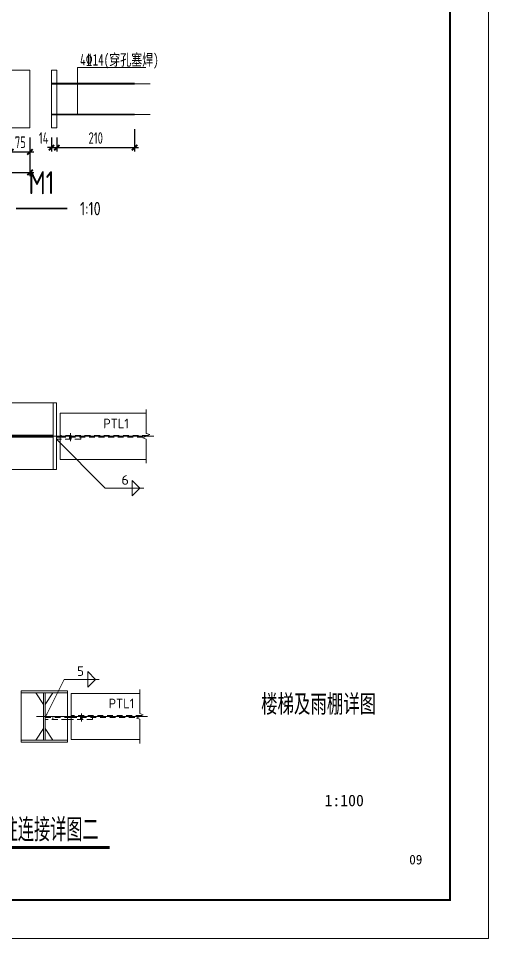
# Model space of a CAD drawing. Header units: millimetres. Extents: x 19781 to 898973, y -947928 to -267362.
# Drawn here: x 600544 to 612767, y -429982 to -406059 of the extents above; entities that cross this region are included whole.
import ezdxf
from ezdxf.enums import TextEntityAlignment as Align

# ---------------------------------------------------------------- set-up
doc = ezdxf.new("R2010")
doc.units = ezdxf.units.MM
doc.header["$LTSCALE"] = 100
doc.linetypes.add('2', pattern=[5, 1.5, -1, 1.5, -1])
doc.linetypes.add('3', pattern=[500, 300, -200])
doc.layers.get('0').update_dxf_attribs({"lineweight": 18})
for name, color, linetype, lineweight in [('101', 253, 'Continuous', 18), ('AXIS', 3, 'Continuous', 18), ('BEAM_CON', 4, 'Continuous', 18), ('BORDER', 7, 'Continuous', 18), ('COLU', 7, 'Continuous', 18), ('DIM', 3, 'Continuous', 18), ('NUM', 7, 'Continuous', 18), ('PUB_TITLE', 4, 'Continuous', 18), ('REIN', 1, 'Continuous', 18), ('TEXT', 7, 'Continuous', 18), ('TK(图框线)', 45, 'Continuous', 18), ('图名下划线', 7, 'Continuous', 18), ('柱构件', 2, 'Continuous', 18), ('梁构件', 1, 'Continuous', 18), ('楼板负筋文字', 7, 'Continuous', 18), ('焊缝标注', 253, 'Continuous', 18), ('钢板标注', 253, 'Continuous', 18)]:
    doc.layers.add(name, color=color, linetype=linetype, lineweight=lineweight)
doc.styles.add('-宋体', font='')
doc.styles.add('HT', font='', dxfattribs={"width": 0.8})
doc.styles.get("Standard").update_dxf_attribs({"font": 'tssdeng.shx', "bigfont": 'hztxt.shx'})
doc.styles.add('TSSD_REIN', font='tssdeng.shx', dxfattribs={"width": 0.7, "bigfont": 'hztxt.shx'})
doc.styles.get('-宋体').set_extended_font_data('宋体')
doc.styles.get('HT').set_extended_font_data('宋体')
doc.dimstyles.new('TSSD_100_100', dxfattribs={"dimtxt": 300, "dimasz": 100, "dimexe": 100, "dimexo": 250, "dimgap": 100, "dimtad": 1, "dimdec": 0, "dimzin": 0, "dimdsep": 46, "dimtxsty": 'TSSD_REIN', "dimblk": 'ARCHTICK', "dimcen": 0, "dimdle": 100, "dimclrt": 7, "dimadec": 0, "dimazin": 0, "dimtfac": 1, "dimtdec": 0, "dimtix": 1, "dimtmove": 2, "dimatfit": 3, "dimfxl": 1, "dimtolj": 1, "dimtzin": 0, "dimarcsym": 0})

# ---------------------------------------------------------------- blocks, each defined once
blk = doc.blocks.new('_ArchTick_0')
at = {"color": 0, "linetype": 'ByBlock'}
blk.add_lwpolyline([(-0.71, -0.71, 0.5, 0.5, 0), (0.71, 0.71, 0.5, 0.5, 0)], format="xyseb", dxfattribs=at)
blk = doc.blocks.new('*X1068')
at = {"layer": 'DIM', "color": 0, "lineweight": -2, "ltscale": 100, "transparency": 16777216}
for p, q in [((598346, -409551), (598346, -410163)), ((600845, -409551), (600845, -410163)), ((598246, -410063), (600945, -410063))]:
    blk.add_line(p, q, dxfattribs=at)
at = {"layer": 'DIM', "color": 0, "lineweight": -2, "ltscale": 100, "transparency": 16777216, "xscale": 100, "yscale": 100, "zscale": 100, "rotation": 180}
blk.add_blockref('_ArchTick_0', (598346, -410063), dxfattribs=at)
at = {"layer": 'DIM', "color": 0, "lineweight": -2, "ltscale": 100, "transparency": 16777216, "xscale": 100, "yscale": 100, "zscale": 100}
blk.add_blockref('_ArchTick_0', (600845, -410063), dxfattribs=at)
at = {"layer": 'DIM', "color": 7, "ltscale": 100, "transparency": 16777216, "insert": (599612, -409813), "char_height": 300, "width": 1620, "attachment_point": 5, "style": 'TSSD_REIN'}
blk.add_mtext('300', dxfattribs=at)
blk = doc.blocks.new('_ARCHTICK')
at = {"color": 0, "linetype": 'ByBlock', "const_width": 0.5}
blk.add_lwpolyline([(-0.5, -0.5), (0.5, 0.5)], dxfattribs=at)
blk = doc.blocks.new('*X1076')
at = {"layer": 'DIM', "color": 0, "lineweight": -2, "ltscale": 100, "transparency": 16777216}
for p, q in [((600345, -409158), (600345, -409629)), ((600845, -409158), (600845, -409629)), ((600245, -409529), (600945, -409529))]:
    blk.add_line(p, q, dxfattribs=at)
at = {"layer": 'DIM', "color": 0, "lineweight": -2, "ltscale": 100, "transparency": 16777216, "xscale": 100, "yscale": 100, "zscale": 100, "rotation": 180}
blk.add_blockref('_ArchTick_0', (600345, -409529), dxfattribs=at)
at = {"layer": 'DIM', "color": 0, "lineweight": -2, "ltscale": 100, "transparency": 16777216, "xscale": 100, "yscale": 100, "zscale": 100}
blk.add_blockref('_ArchTick_0', (600845, -409529), dxfattribs=at)
at = {"layer": 'DIM', "color": 7, "ltscale": 100, "transparency": 16777216, "insert": (600595, -409279), "char_height": 300, "width": 1020, "attachment_point": 5, "style": 'TSSD_REIN'}
blk.add_mtext('75', dxfattribs=at)
blk = doc.blocks.new('*X1077')
at = {"layer": 'DIM', "color": 0, "lineweight": -2, "ltscale": 100, "transparency": 16777216}
for p, q in [((601403, -409158), (601403, -409519)), ((601543, -409158), (601543, -409519)), ((601403, -409419), (601303, -409419)), ((601403, -409419), (601543, -409419)), ((601543, -409419), (601643, -409419))]:
    blk.add_line(p, q, dxfattribs=at)
at = {"layer": 'DIM', "color": 0, "lineweight": -2, "ltscale": 100, "transparency": 16777216, "xscale": 100, "yscale": 100, "zscale": 100}
blk.add_blockref('_ArchTick_0', (601403, -409419), dxfattribs=at)
at = {"layer": 'DIM', "color": 0, "lineweight": -2, "ltscale": 100, "transparency": 16777216, "xscale": 100, "yscale": 100, "zscale": 100, "rotation": 180}
blk.add_blockref('_ArchTick_0', (601543, -409419), dxfattribs=at)
at = {"layer": 'DIM', "color": 7, "ltscale": 100, "transparency": 16777216, "insert": (601201, -409169), "char_height": 300, "width": 960, "attachment_point": 5, "style": 'TSSD_REIN'}
blk.add_mtext('14', dxfattribs=at)
blk = doc.blocks.new('*X1078')
at = {"layer": 'DIM', "color": 0, "lineweight": -2, "ltscale": 100, "transparency": 16777216}
for p, q in [((603565, -408943), (603565, -409519)), ((601543, -409158), (601543, -409519)), ((601443, -409419), (603665, -409419))]:
    blk.add_line(p, q, dxfattribs=at)
at = {"layer": 'DIM', "color": 0, "lineweight": -2, "ltscale": 100, "transparency": 16777216, "xscale": 100, "yscale": 100, "zscale": 100, "rotation": 180}
blk.add_blockref('_ArchTick_0', (601543, -409419), dxfattribs=at)
at = {"layer": 'DIM', "color": 0, "lineweight": -2, "ltscale": 100, "transparency": 16777216, "xscale": 100, "yscale": 100, "zscale": 100}
blk.add_blockref('_ArchTick_0', (603565, -409419), dxfattribs=at)
at = {"layer": 'DIM', "color": 7, "ltscale": 100, "transparency": 16777216, "insert": (602554, -409169), "char_height": 300, "width": 1620, "attachment_point": 5, "style": 'TSSD_REIN'}
blk.add_mtext('210', dxfattribs=at)

msp = doc.modelspace()

# ---------------------------------------------------------------- hatches: boundary and pattern name
at = {"layer": '焊缝标注'}
for points in [[(601530.22, -417000.08), (601590.32, -417081.4), (601611.53, -417060.19)], [(601241.08, -424230.5), (601299.22, -424147.77), (601272.38, -424134.35)]]:
    msp.add_hatch(color=256, dxfattribs=at).paths.add_polyline_path(points, flags=0)

# ---------------------------------------------------------------- linework, layer by layer
at = {"layer": '101'}
for p, q in [((603867.55, -416847.75), (603867.55, -416222.75)), ((603777.55, -416967.75), (603957.55, -416877.75)), ((603867.55, -416997.75), (603777.55, -416967.75)), ((603957.55, -416877.75), (603867.55, -416847.75)), ((603867.55, -417622.75), (603867.55, -416997.75)), ((603701.41, -424131.5), (603701.41, -423506.5)), ((603791.41, -424161.5), (603701.41, -424131.5)), ((603611.41, -424251.5), (603791.41, -424161.5)), ((603701.41, -424281.5), (603611.41, -424251.5)), ((603701.41, -424906.5), (603701.41, -424281.5))]:
    msp.add_line(p, q, dxfattribs=at)
at = {"layer": 'AXIS', "ltscale": 0.5}
for p, q in [((601403.35, -407757.63), (603965.46, -407757.63)), ((601403.35, -408557.63), (603965.46, -408557.63))]:
    msp.add_line(p, q, dxfattribs=at)
at = {"layer": 'BEAM_CON'}
for points in [[(598345.97, -407407.63), (600845.09, -407407.63), (600845.09, -408907.63), (598345.97, -408907.63)], [(601403.35, -407407.63), (601543.35, -407407.63), (601543.35, -408907.63), (601403.35, -408907.63)]]:
    msp.add_lwpolyline(points, close=True, dxfattribs=at)
at = {"layer": 'BORDER'}
msp.add_lwpolyline([(523622, -429982), (523622, -387961), (612766.55, -387961), (612766.55, -429982)], close=True, dxfattribs=at)
msp.add_lwpolyline([(526123.25, -428981.5, 50.03, 50.03, 0), (526123.25, -388961.5, 50.03, 50.03, 0), (611766.05, -388961.5, 50.03, 50.03, 0), (611766.05, -428981.5, 50.03, 50.03, 0)], format="xyseb", close=True, dxfattribs=at)
at = {"layer": 'COLU', "linetype": 'ByBlock'}
for q in [(602079.79, -408557.63), (603853.25, -407332.28)]:
    msp.add_line((602079.79, -407332.28), q, dxfattribs=at)
at = {"layer": 'NUM', "color": 0, "linetype": 'ByBlock'}
msp.add_lwpolyline([(601820.09, -411002.03, 50, 50, 0), (600478.73, -411002.03, 50, 50, 0)], format="xyseb", dxfattribs=at)
at = {"layer": 'REIN', "color": 4, "lineweight": 5}
for points in [[(601403.35, -407757.63, 50, 50, 0), (603570.33, -407757.63, 50, 50, 0)], [(601403.35, -408557.63, 50, 50, 0), (603570.33, -408557.63, 50, 50, 0)]]:
    msp.add_lwpolyline(points, format="xyseb", dxfattribs=at)
at = {"layer": '图名下划线'}
msp.add_lwpolyline([(597959.73, -427613.55, 70.12, 70.12, 0), (602918.55, -427613.55, 70.12, 70.12, 0)], format="xyseb", dxfattribs=at)
at = {"layer": '柱构件'}
for p, q in [((601450.22, -416056.08), (598610.22, -416056.08)), ((601450.22, -416056.08), (601530.22, -416056.08)), ((601450.22, -417789.42), (601450.22, -416056.08)), ((601530.22, -416056.08), (601530.22, -417789.42)), ((598610.22, -416896.09), (601450.22, -416896.09)), ((601450.22, -416949.42), (598610.22, -416949.42)), ((601450.22, -417789.42), (598610.22, -417789.42)), ((601530.22, -417789.42), (601450.22, -417789.42)), ((600617.08, -423593.16), (600617.08, -423539.83)), ((600617.08, -423539.83), (601817.08, -423539.83)), ((601817.08, -423593.16), (600617.08, -423593.16)), ((601193.08, -423593.16), (601193.08, -424819.84)), ((601241.08, -424819.84), (601241.08, -423593.16)), ((601817.08, -423539.83), (601817.08, -423593.16)), ((600617.08, -424873.17), (600617.08, -424819.84)), ((600617.08, -424819.84), (601817.08, -424819.84)), ((601817.08, -424819.84), (601817.08, -424873.17)), ((601817.08, -424873.17), (600617.08, -424873.17))]:
    msp.add_line(p, q, dxfattribs=at)
at = {"layer": '柱构件', "color": 3}
for p, q in [((601530.22, -416946.75), (601630.22, -416946.75)), ((601530.22, -417000.08), (601530.22, -416946.75)), ((601630.22, -417000.08), (601530.22, -417000.08)), ((600993.08, -423593.16), (600617.08, -423593.16)), ((600617.08, -423593.16), (600617.08, -424819.84)), ((601193.08, -423893.16), (600993.08, -423593.16)), ((601241.08, -423893.16), (601441.08, -423593.16)), ((601441.08, -423593.16), (601817.08, -423593.16)), ((601817.08, -423593.16), (601817.08, -424819.84)), ((601193.08, -424519.84), (601193.08, -423893.16)), ((601241.08, -424519.84), (601241.08, -423893.16)), ((601817.08, -424230.5), (601917.08, -424230.5)), ((601917.08, -424283.83), (601817.08, -424283.83)), ((600993.08, -424819.84), (601193.08, -424519.84)), ((601441.08, -424819.84), (601241.08, -424519.84)), ((600617.08, -424819.84), (600993.08, -424819.84)), ((601817.08, -424819.84), (601441.08, -424819.84))]:
    msp.add_line(p, q, dxfattribs=at)
at = {"layer": '柱构件', "color": 3, "linetype": '2'}
for p, q in [((601630.22, -416946.75), (602163.55, -416946.75)), ((602163.55, -417000.08), (602163.55, -416946.75)), ((602163.55, -417000.08), (601630.22, -417000.08)), ((601241.08, -424230.5), (601817.08, -424230.5)), ((601817.08, -424283.83), (601241.08, -424283.83)), ((601441.08, -424283.83), (601441.08, -424230.5)), ((601917.08, -424230.5), (602474.41, -424230.5)), ((602474.41, -424283.83), (601917.08, -424283.83)), ((602474.41, -424283.83), (602474.41, -424230.5))]:
    msp.add_line(p, q, dxfattribs=at)
at = {"layer": '梁构件', "color": 4}
for p, q in [((601630.22, -416322.75), (603867.55, -416322.75)), ((601630.22, -417522.75), (601630.22, -416322.75)), ((603867.55, -417522.75), (601630.22, -417522.75)), ((601917.08, -423606.5), (603701.41, -423606.5)), ((601917.08, -424806.5), (601917.08, -423606.5)), ((603701.41, -424806.5), (601917.08, -424806.5))]:
    msp.add_line(p, q, dxfattribs=at)
at = {"layer": '梁构件', "color": 253, "linetype": '3'}
for p, q in [((598280.22, -416922.75), (604067.55, -416922.75)), ((601017.08, -424206.5), (603901.41, -424206.5))]:
    msp.add_line(p, q, dxfattribs=at)
at = {"layer": '梁构件', "color": 4, "linetype": '2'}
for p, q in [((603915.55, -416898.75), (601630.22, -416898.75)), ((601630.22, -416946.75), (603819.55, -416946.75)), ((603749.41, -424182.5), (601917.08, -424182.5)), ((601917.08, -424230.5), (603653.41, -424230.5))]:
    msp.add_line(p, q, dxfattribs=at)
at = {"layer": '梁构件', "color": 7}
for p, q in [((601896.88, -417053.42), (601896.88, -416845.42)), ((601896.88, -417053.42), (601896.88, -416845.42)), ((602183.75, -424337.16), (602183.75, -424129.17)), ((602183.75, -424337.16), (602183.75, -424129.17)), ((602183.75, -424337.16), (602183.75, -424129.17))]:
    msp.add_line(p, q, dxfattribs=at)
at = {"layer": '梁构件'}
for points in [[(601896.88, -417000.08, 70, 70, 0), (601896.88, -416898.75, 70, 70, 0)], [(601896.88, -417000.08, 70, 70, 0), (601896.88, -416898.75, 70, 70, 0)], [(602183.75, -424283.83, 70, 70, 0), (602183.75, -424182.5, 70, 70, 0)], [(602183.75, -424283.83, 70, 70, 0), (602183.75, -424182.5, 70, 70, 0)], [(602183.75, -424283.83, 70, 70, 0), (602183.75, -424182.5, 70, 70, 0)]]:
    msp.add_lwpolyline(points, format="xyseb", dxfattribs=at)
at = {"layer": '焊缝标注'}
for p, q in [((601530.22, -417000.08), (602803.01, -418272.88)), ((603503.01, -418072.88), (603703.01, -418272.88)), ((603503.01, -418272.88), (603503.01, -418072.88)), ((602803.01, -418272.88), (603803.01, -418272.88)), ((603503.01, -418472.88), (603703.01, -418272.88)), ((603503.01, -418272.88), (603503.01, -418472.88)), ((602347.08, -423042.5), (602547.08, -423242.5)), ((602347.08, -423242.5), (602347.08, -423042.5)), ((601241.08, -424230.5), (601735.08, -423242.5)), ((601735.08, -423242.5), (602647.08, -423242.5)), ((602347.08, -423442.5), (602547.08, -423242.5)), ((602347.08, -423242.5), (602347.08, -423442.5))]:
    msp.add_line(p, q, dxfattribs=at)

# ---------------------------------------------------------------- texts
at = {"layer": 'NUM', "color": 0, "linetype": 'ByBlock', "lineweight": 5, "style": 'TSSD_REIN', "width": 0.8}
msp.add_text('M1', height=600, dxfattribs=at).set_placement((600806.58, -410809.91), align=Align.BOTTOM_LEFT)
msp.add_text('1:10', height=350, dxfattribs=at).set_placement((602145.82, -411177.92))
at = {"layer": 'PUB_TITLE', "color": 150, "style": 'TSSD_REIN', "width": 0.8}
msp.add_text('楼梯及雨棚详图', height=533.36, dxfattribs=at).set_placement((608347.68, -424164.28), align=Align.CENTER)
at = {"layer": 'TEXT', "insert": (602144.74, -407364.09), "char_height": 300, "width": 2259.5, "attachment_point": 7, "style": 'TSSD_REIN'}
msp.add_mtext('4{\\fsimsun|b0|i0|c0|p253;\x8414(穿孔塞焊)}', dxfattribs=at)
at = {"layer": 'TK(图框线)', "style": 'HT'}
msp.add_text('1:100', height=300.15, dxfattribs=at).set_placement((608502.57, -426540.61))
at = {"layer": 'TK(图框线)', "style": '-宋体'}
msp.add_text('09', height=250.125, dxfattribs=at).set_placement((610874.29, -428053.37), align=Align.CENTER)
at = {"layer": '楼板负筋文字', "style": 'TSSD_REIN', "width": 0.7}
msp.add_text('PTL1与钢柱连接详图二', height=600, dxfattribs=at).set_placement((598134.41, -427456.33))
at = {"layer": '焊缝标注'}
for s, width, p in [('6', 1.12001, (603223.01, -418182.88)), ('5', 1.04, (602067.08, -423152.5))]:
    msp.add_text(s, height=250, dxfattribs=dict(at, width=width)).set_placement(p)
at = {"layer": '钢板标注', "width": 0.988}
for p in [(602749.22, -416716.15), (602888.55, -423994.23)]:
    msp.add_text('PTL1', height=250, dxfattribs=at).set_placement(p)

# ---------------------------------------------------------------- dimensions: what is measured, and where the dimension line sits
at = {"layer": 'DIM', "ltscale": 100}
for base, p1, p2, text, picture, middle in [((603565.42, -409419.44), (601543.35, -408907.63), (603565.42, -408692.56), '210', '*X1078', (602554.39, -409169.44)), ((600845.09, -409529.32), (600345.09, -408907.63), (600845.09, -408907.63), '75', '*X1076', (600595.09, -409279.32)), ((601543.35, -409419.44), (601403.35, -408907.63), (601543.35, -408907.63), '14', '*X1077', (601200.55, -409169.44)), ((600845.09, -410062.8), (598345.97, -409301.06), (600845.09, -409301.06), '300', '*X1068', (599611.55, -409812.8))]:
    dim = msp.add_linear_dim(base=base, p1=p1, p2=p2, text=text, dimstyle='TSSD_100_100', override={"dimsah": 1}, dxfattribs=at)
    dim.commit()
    dim.dimension.update_dxf_attribs({"geometry": picture, "text_midpoint": middle, "dimtype": 160})

doc.saveas('drawing.dxf')
